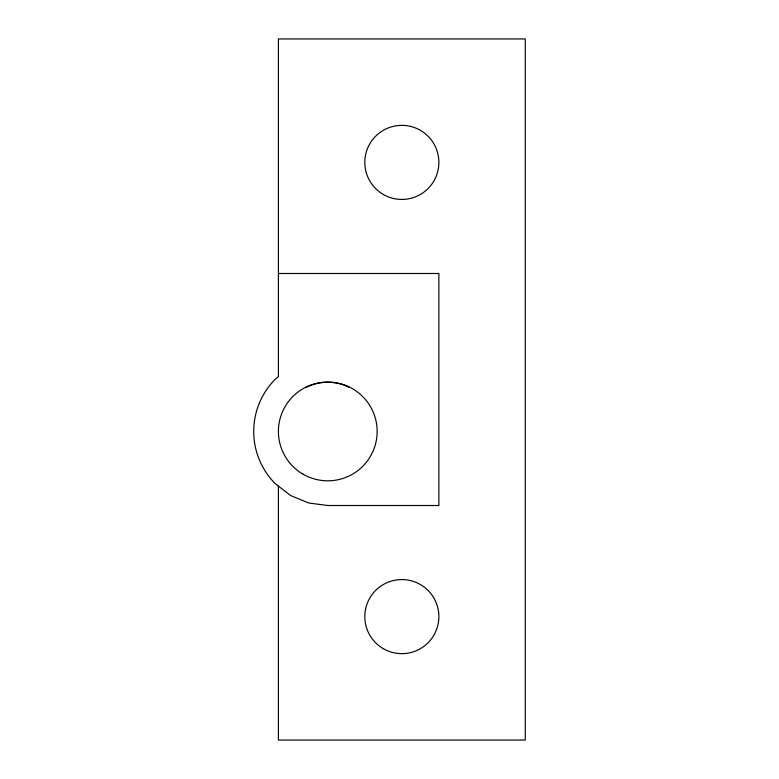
<?xml version="1.0" encoding="UTF-8"?>
<svg xmlns="http://www.w3.org/2000/svg" width="779" height="779" viewBox="0 0 779 779"><rect width="100%" height="100%" fill="white"/><g stroke="black" fill="none" stroke-linecap="round" stroke-linejoin="round"><path stroke-width="1.17" d="M306.176 387.406C319.507 380.561 336.051 380.561 349.382 387.406M278.405 273.487L438.879 273.487L438.879 505.513L327.774 505.513L308.611 502.981L290.742 495.59L275.406 483.817A74.063 74.063 0 0 1 275.406 379.071L278.405 376.773L278.405 38.95L525.289 38.95L525.289 740.05L278.405 740.05L278.405 486.115M303.089 474.207A49.379 49.379 0 0 0 377.153 431.439A49.379 49.379 0 0 0 303.089 388.682A49.379 49.379 0 0 0 303.089 474.207M383.326 194.468A37.032 37.032 0 0 0 438.879 162.392A37.032 37.032 0 0 0 383.326 130.317A37.032 37.032 0 0 0 383.326 194.468M383.326 648.683A37.032 37.032 0 0 0 438.879 616.608A37.032 37.032 0 0 0 383.326 584.532A37.032 37.032 0 0 0 383.326 648.683"/></g></svg>
